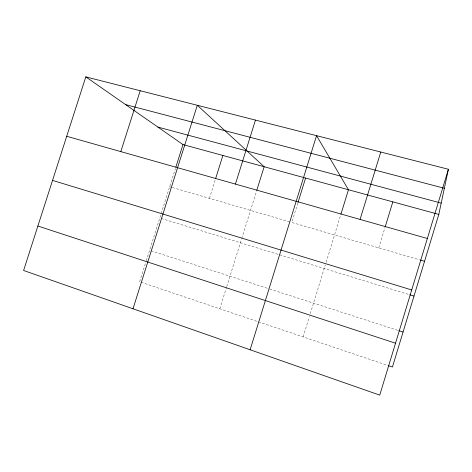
<?xml version="1.0" encoding="UTF-8"?>
<svg xmlns="http://www.w3.org/2000/svg" width="472" height="472" viewBox="0 0 472 472"><rect width="100%" height="100%" fill="white"/><g stroke="black" fill="none" stroke-linecap="round" stroke-linejoin="round"><path stroke-width="0.35" stroke-dasharray="2.36 1.77" d="M378.75 247.894L384.94 227.669M303.124 336.89L309.402 316.511M310.269 313.697L325.273 265.004M326.134 262.208L340.743 214.79M297.844 203.031L291.814 222.465L419.62 259.848M219.81 308.788L226.513 287.312M226.731 286.616L241.517 239.251M241.735 238.543L256.585 190.989M209.409 198.364L215.374 179.378M139.629 281.749L146.037 261.482M146.255 260.786L175.431 168.463M169.66 186.735L171.749 187.349M172.445 187.549L290.416 222.058M161.17 218.43L409.773 294.776M150.957 250.75L268.946 288.787M269.642 289.012L398.161 330.435M141.016 282.215L387.612 365.393"/><path stroke-width="0.71" d="M388.303 365.623L392.433 367.015L438.801 214.412L448.4 169.259L85.804 76.871L23.6 270.491L379.736 395.129L448.4 169.259M360.071 219.427L380.774 152.025M385.152 226.973L392.834 201.863M340.961 214.093L348.46 189.75L316.541 135.665L250.113 349.77M298.056 202.34L305.591 178.044M256.798 190.293L264.155 166.734L197.296 105.28L133.004 308.782M215.592 178.67L222.884 155.465M235.416 184.098L255.458 120.1M175.873 167.058L182.983 144.574L85.804 76.871M120.808 151.612L140.208 90.73M125.67 104.642L444.353 188.281M157.855 127.068L441.196 203.125M182.983 144.574L438.801 214.412M66.717 136.278L427.349 238.496M420.328 260.054L424.552 261.293M52.545 180.392L411.708 289.95M409.773 294.776L413.985 296.074M398.858 330.666L403.064 332.022M37.884 226.029L395.518 343.203"/></g></svg>
